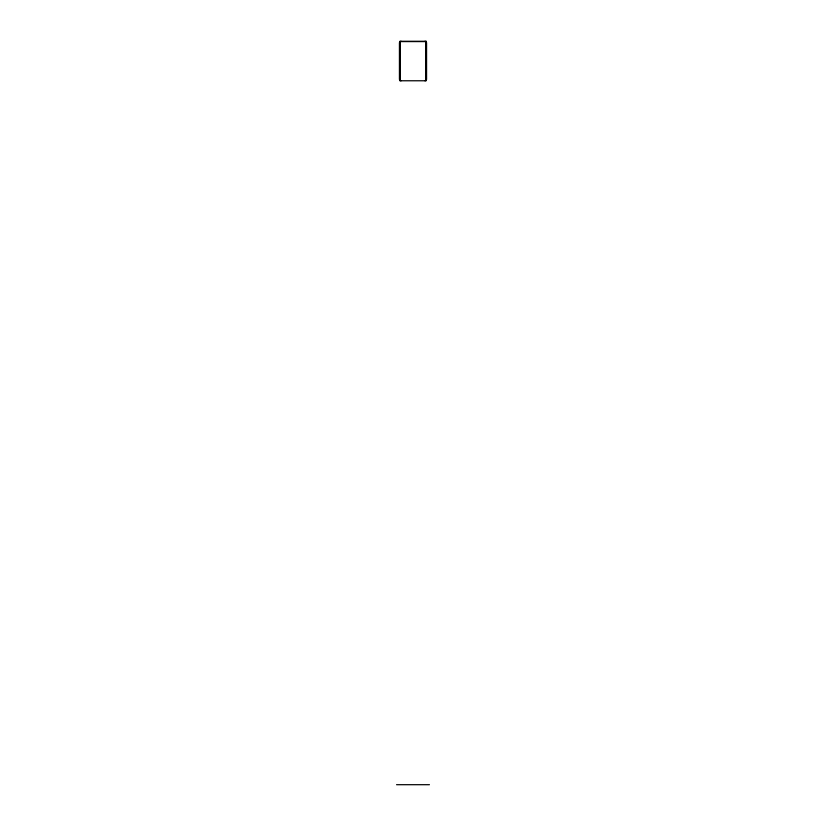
<?xml version="1.0" encoding="UTF-8"?>
<svg xmlns="http://www.w3.org/2000/svg" width="826" height="826" viewBox="0 0 826 826"><rect width="100%" height="100%" fill="white"/><g stroke="black" fill="none" stroke-linecap="round" stroke-linejoin="round"><path stroke-width="1.24" d="M396.552 784.7L429.448 784.7M400.414 80.298A1.394 1.394 0 0 1 399.722 79.089M399.722 42.983A1.394 1.394 0 0 1 401.116 41.589L424.884 41.589A1.394 1.394 0 0 1 426.278 42.983L426.278 79.089A1.394 1.394 0 0 1 425.586 80.298M401.075 80.772A1.642 1.642 0 0 1 399.433 79.131L399.433 42.942A1.642 1.642 0 0 1 401.075 41.3M424.925 80.772A1.642 1.642 0 0 0 426.567 79.131L426.567 42.942A1.642 1.642 0 0 0 424.925 41.3M400.197 79.616A1.094 1.094 0 0 1 400.042 79.048L400.042 43.024A1.094 1.094 0 0 1 400.197 42.456M425.803 42.456A1.094 1.094 0 0 1 425.958 43.024L425.958 79.048A1.094 1.094 0 0 1 425.803 79.616M426.154 41.3L399.846 41.3L399.846 80.772L426.154 80.772L426.154 41.3"/></g></svg>
